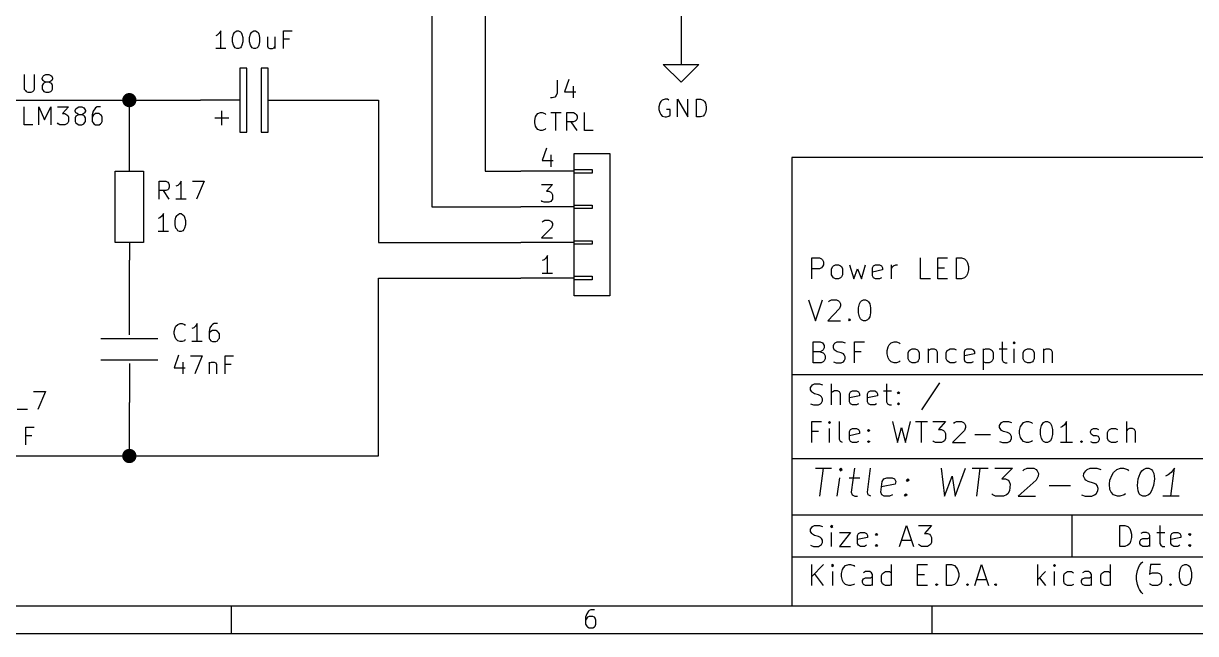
# Model space of a CAD drawing. Extents: x 10 to 410, y -287 to -10.
# Drawn here: x 245.2 to 328.8, y -287 to -243.4 of the extents above; entities that cross this region are included whole.
import ezdxf

# ---------------------------------------------------------------- set-up
doc = ezdxf.new("R2010")
doc.units = 0
doc.header["$MEASUREMENT"] = 0
for name, color, linetype in [('CYAN2', 4, 'CONTINUOUS'), ('GREEN2', 3, 'CONTINUOUS'), ('LYELLOW', 51, 'CONTINUOUS'), ('RED2', 1, 'CONTINUOUS')]:
    doc.layers.add(name, color=color, linetype=linetype)

msp = doc.modelspace()

# ---------------------------------------------------------------- linework, layer by layer
at = {"layer": 'CYAN2', "linetype": 'CONTINUOUS'}
for p, q in [((259.131, -244.145), (259.004, -244.272)), ((259.258, -243.967), (259.131, -244.145)), ((259.258, -245.237), (259.258, -243.967)), ((260.096, -244.45), (260.172, -244.221)), ((260.172, -244.221), (260.223, -244.094)), ((260.223, -244.094), (260.274, -244.043)), ((260.274, -244.043), (260.401, -243.967)), ((260.401, -243.967), (260.528, -243.967)), ((260.528, -243.967), (260.655, -244.043)), ((260.655, -244.043), (260.706, -244.094)), ((260.706, -244.094), (260.756, -244.221)), ((260.756, -244.221), (260.833, -244.45)), ((261.315, -244.45), (261.366, -244.221)), ((261.366, -244.221), (261.442, -244.094)), ((261.442, -244.094), (261.493, -244.043)), ((261.493, -244.043), (261.62, -243.967)), ((261.62, -243.967), (261.722, -243.967)), ((261.722, -243.967), (261.849, -244.043)), ((261.849, -244.043), (261.925, -244.094)), ((261.925, -244.094), (261.976, -244.221)), ((261.976, -244.221), (262.026, -244.45)), ((263.728, -245.237), (263.728, -243.967)), ((263.728, -243.967), (264.338, -243.967)), ((259.004, -244.272), (258.902, -244.323)), ((260.096, -244.754), (260.096, -244.45)), ((260.172, -245.008), (260.096, -244.754)), ((260.223, -245.11), (260.172, -245.008)), ((260.756, -245.008), (260.706, -245.11)), ((260.833, -244.754), (260.756, -245.008)), ((260.833, -244.45), (260.833, -244.754)), ((261.315, -244.754), (261.315, -244.45)), ((261.366, -245.008), (261.315, -244.754)), ((261.442, -245.11), (261.366, -245.008)), ((261.976, -245.008), (261.925, -245.11)), ((262.026, -244.754), (261.976, -245.008)), ((262.026, -244.45), (262.026, -244.754)), ((262.585, -244.399), (262.585, -245.059)), ((262.585, -245.059), (262.636, -245.186)), ((263.119, -244.399), (263.119, -245.237)), ((264.16, -244.577), (263.728, -244.577)), ((259.613, -245.237), (258.902, -245.237)), ((260.274, -245.186), (260.223, -245.11)), ((260.401, -245.237), (260.274, -245.186)), ((260.528, -245.237), (260.401, -245.237)), ((260.655, -245.186), (260.528, -245.237)), ((260.706, -245.11), (260.655, -245.186)), ((261.493, -245.186), (261.442, -245.11)), ((261.62, -245.237), (261.493, -245.186)), ((261.722, -245.237), (261.62, -245.237)), ((261.849, -245.186), (261.722, -245.237)), ((261.925, -245.11), (261.849, -245.186)), ((262.636, -245.186), (262.763, -245.237)), ((262.763, -245.237), (262.941, -245.237)), ((262.941, -245.237), (263.068, -245.186)), ((263.068, -245.186), (263.119, -245.11)), ((245.237, -247.091), (245.237, -248.133)), ((245.974, -248.133), (245.974, -247.091)), ((246.507, -247.345), (246.583, -247.218)), ((246.507, -247.396), (246.507, -247.345)), ((246.583, -247.523), (246.507, -247.396)), ((246.583, -247.218), (246.634, -247.167)), ((246.634, -247.574), (246.583, -247.523)), ((246.634, -247.167), (246.761, -247.091)), ((246.761, -247.65), (246.634, -247.574)), ((246.761, -247.091), (246.99, -247.091)), ((246.99, -247.091), (247.117, -247.167)), ((247.117, -247.574), (246.99, -247.65)), ((247.117, -247.167), (247.193, -247.218)), ((247.193, -247.523), (247.117, -247.574)), ((247.193, -247.218), (247.244, -247.345)), ((247.244, -247.396), (247.193, -247.523)), ((247.244, -247.345), (247.244, -247.396)), ((283.261, -247.498), (283.261, -248.412)), ((284.099, -247.447), (283.794, -248.336)), ((245.237, -248.133), (245.313, -248.234)), ((245.313, -248.234), (245.364, -248.31)), ((245.364, -248.31), (245.491, -248.361)), ((245.491, -248.361), (245.72, -248.361)), ((245.72, -248.361), (245.847, -248.31)), ((245.847, -248.31), (245.923, -248.234)), ((245.923, -248.234), (245.974, -248.133)), ((246.583, -247.752), (246.507, -247.879)), ((246.507, -247.879), (246.507, -248.133)), ((246.507, -248.133), (246.583, -248.234)), ((246.634, -247.701), (246.583, -247.752)), ((246.583, -248.234), (246.634, -248.31)), ((246.761, -247.65), (246.634, -247.701)), ((246.634, -248.31), (246.761, -248.361)), ((246.99, -247.65), (246.761, -247.65)), ((246.761, -248.361), (246.99, -248.361)), ((247.117, -247.701), (246.99, -247.65)), ((246.99, -248.361), (247.117, -248.31)), ((247.193, -247.752), (247.117, -247.701)), ((247.117, -248.31), (247.193, -248.234)), ((247.244, -247.879), (247.193, -247.752)), ((247.193, -248.234), (247.244, -248.133)), ((247.244, -248.133), (247.244, -247.879)), ((283.261, -248.412), (283.185, -248.59)), ((283.794, -248.336), (284.582, -248.336)), ((284.404, -247.929), (284.404, -248.768)), ((282.905, -248.768), (282.778, -248.768)), ((283.083, -248.717), (282.905, -248.768)), ((283.185, -248.59), (283.083, -248.717)), ((290.576, -249.149), (290.525, -249.403)), ((290.652, -249.022), (290.576, -249.149)), ((290.754, -248.92), (290.652, -249.022)), ((290.957, -248.844), (290.754, -248.92)), ((291.135, -248.844), (290.957, -248.844)), ((291.236, -248.92), (291.135, -248.844)), ((291.846, -250.114), (291.846, -248.844)), ((291.846, -248.844), (292.583, -250.114)), ((292.583, -250.114), (292.583, -248.844)), ((293.192, -250.114), (293.192, -248.844)), ((293.192, -248.844), (293.497, -248.844)), ((293.497, -248.844), (293.675, -248.92)), ((293.675, -248.92), (293.776, -249.022)), ((293.776, -249.022), (293.853, -249.149)), ((293.853, -249.149), (293.903, -249.403)), ((245.237, -250.673), (245.237, -249.403)), ((246.278, -250.673), (246.278, -249.403)), ((246.278, -249.403), (246.685, -250.317)), ((246.685, -250.317), (247.117, -249.403)), ((247.117, -249.403), (247.117, -250.673)), ((247.599, -249.403), (248.387, -249.403)), ((248.387, -249.403), (247.955, -249.885)), ((247.955, -249.885), (248.133, -249.885)), ((248.133, -249.885), (248.26, -249.961)), ((248.26, -249.961), (248.336, -250.012)), ((248.336, -250.012), (248.387, -250.139)), ((248.869, -249.657), (248.92, -249.53)), ((248.869, -249.707), (248.869, -249.657)), ((248.92, -249.834), (248.869, -249.707)), ((248.92, -250.063), (248.869, -250.19)), ((248.92, -249.53), (248.996, -249.479)), ((248.996, -249.885), (248.92, -249.834)), ((248.996, -250.012), (248.92, -250.063)), ((248.996, -249.479), (249.123, -249.403)), ((249.123, -249.961), (248.996, -249.885)), ((249.123, -249.961), (248.996, -250.012)), ((249.123, -249.403), (249.352, -249.403)), ((249.352, -249.961), (249.123, -249.961)), ((249.352, -249.403), (249.479, -249.479)), ((249.479, -249.885), (249.352, -249.961)), ((249.479, -250.012), (249.352, -249.961)), ((249.479, -249.479), (249.53, -249.53)), ((249.53, -249.834), (249.479, -249.885)), ((249.53, -250.063), (249.479, -250.012)), ((249.53, -249.53), (249.606, -249.657)), ((249.606, -249.707), (249.53, -249.834)), ((249.606, -250.19), (249.53, -250.063)), ((249.606, -249.657), (249.606, -249.707)), ((250.139, -249.707), (250.088, -249.961)), ((250.088, -249.961), (250.088, -250.444)), ((250.139, -250.012), (250.088, -250.139)), ((250.266, -249.53), (250.139, -249.707)), ((250.19, -249.961), (250.139, -250.012)), ((250.317, -249.885), (250.19, -249.961)), ((250.317, -249.479), (250.266, -249.53)), ((250.444, -249.403), (250.317, -249.479)), ((250.571, -249.885), (250.317, -249.885)), ((250.673, -249.403), (250.444, -249.403)), ((250.673, -249.961), (250.571, -249.885)), ((250.749, -250.012), (250.673, -249.961)), ((250.8, -250.139), (250.749, -250.012)), ((281.711, -250.114), (281.788, -249.987)), ((281.788, -249.987), (281.889, -249.885)), ((281.889, -249.885), (282.067, -249.809)), ((282.067, -249.809), (282.194, -249.809)), ((282.194, -249.809), (282.372, -249.885)), ((282.372, -249.885), (282.448, -249.936)), ((282.804, -249.809), (283.54, -249.809)), ((283.159, -251.079), (283.159, -249.809)), ((283.947, -251.079), (283.947, -249.809)), ((283.947, -249.809), (284.429, -249.809)), ((284.429, -249.809), (284.556, -249.885)), ((284.556, -249.885), (284.607, -249.936)), ((284.607, -249.936), (284.683, -250.063)), ((284.683, -250.063), (284.683, -250.241)), ((285.217, -251.079), (285.217, -249.809)), ((290.525, -249.403), (290.525, -249.58)), ((290.525, -249.58), (290.576, -249.809)), ((290.576, -249.809), (290.652, -249.936)), ((290.652, -249.936), (290.754, -250.063)), ((290.754, -250.063), (290.957, -250.114)), ((291.313, -249.58), (291.059, -249.58)), ((291.059, -250.114), (291.236, -250.063)), ((291.236, -250.063), (291.313, -249.987)), ((291.313, -249.987), (291.313, -249.58)), ((293.675, -250.063), (293.497, -250.114)), ((293.776, -249.936), (293.675, -250.063)), ((293.853, -249.809), (293.776, -249.936)), ((293.903, -249.58), (293.853, -249.809)), ((293.903, -249.403), (293.903, -249.58)), ((245.847, -250.673), (245.237, -250.673)), ((247.65, -250.622), (247.599, -250.546)), ((247.777, -250.673), (247.65, -250.622)), ((248.133, -250.673), (247.777, -250.673)), ((248.26, -250.622), (248.133, -250.673)), ((248.336, -250.546), (248.26, -250.622)), ((248.387, -250.444), (248.336, -250.546)), ((248.387, -250.139), (248.387, -250.444)), ((248.869, -250.19), (248.869, -250.444)), ((248.869, -250.444), (248.92, -250.546)), ((248.92, -250.546), (248.996, -250.622)), ((248.996, -250.622), (249.123, -250.673)), ((249.123, -250.673), (249.352, -250.673)), ((249.352, -250.673), (249.479, -250.622)), ((249.479, -250.622), (249.53, -250.546)), ((249.53, -250.546), (249.606, -250.444)), ((249.606, -250.444), (249.606, -250.19)), ((250.088, -250.444), (250.139, -250.546)), ((250.139, -250.546), (250.19, -250.622)), ((250.19, -250.622), (250.317, -250.673)), ((250.317, -250.673), (250.571, -250.673)), ((250.571, -250.673), (250.673, -250.622)), ((250.673, -250.622), (250.749, -250.546)), ((250.749, -250.546), (250.8, -250.444)), ((250.8, -250.444), (250.8, -250.139)), ((281.661, -250.368), (281.711, -250.114)), ((281.661, -250.546), (281.661, -250.368)), ((281.711, -250.774), (281.661, -250.546)), ((281.788, -250.901), (281.711, -250.774)), ((281.889, -251.028), (281.788, -250.901)), ((284.429, -250.469), (283.947, -250.469)), ((284.683, -251.079), (284.251, -250.469)), ((284.556, -250.419), (284.429, -250.469)), ((284.607, -250.368), (284.556, -250.419)), ((284.683, -250.241), (284.607, -250.368)), ((290.957, -250.114), (291.059, -250.114)), ((293.497, -250.114), (293.192, -250.114)), ((282.067, -251.079), (281.889, -251.028)), ((282.194, -251.079), (282.067, -251.079)), ((282.372, -251.028), (282.194, -251.079)), ((282.448, -250.952), (282.372, -251.028)), ((285.826, -251.079), (285.217, -251.079)), ((254.864, -255.981), (254.864, -254.711)), ((254.864, -254.711), (255.346, -254.711)), ((255.346, -254.711), (255.473, -254.787)), ((255.473, -254.787), (255.524, -254.838)), ((255.524, -254.838), (255.575, -254.965)), ((255.575, -254.965), (255.575, -255.143)), ((256.184, -255.016), (256.057, -255.067)), ((256.311, -254.889), (256.184, -255.016)), ((256.438, -254.711), (256.311, -254.889)), ((256.438, -255.981), (256.438, -254.711)), ((257.226, -254.711), (258.064, -254.711)), ((258.064, -254.711), (257.531, -255.981)), ((255.346, -255.372), (254.864, -255.372)), ((255.575, -255.981), (255.168, -255.372)), ((255.473, -255.321), (255.346, -255.372)), ((255.524, -255.27), (255.473, -255.321)), ((255.575, -255.143), (255.524, -255.27)), ((256.794, -255.981), (256.057, -255.981)), ((254.914, -257.327), (254.787, -257.378)), ((255.041, -257.2), (254.914, -257.327)), ((255.168, -257.023), (255.041, -257.2)), ((255.168, -258.293), (255.168, -257.023)), ((256.007, -257.505), (256.057, -257.277)), ((256.007, -257.81), (256.007, -257.505)), ((256.057, -257.277), (256.134, -257.15)), ((256.134, -257.15), (256.184, -257.099)), ((256.184, -257.099), (256.311, -257.023)), ((256.311, -257.023), (256.438, -257.023)), ((256.438, -257.023), (256.54, -257.099)), ((256.54, -257.099), (256.616, -257.15)), ((256.616, -257.15), (256.667, -257.277)), ((256.667, -257.277), (256.743, -257.505)), ((256.743, -257.505), (256.743, -257.81)), ((255.524, -258.293), (254.787, -258.293)), ((256.057, -258.064), (256.007, -257.81)), ((256.134, -258.166), (256.057, -258.064)), ((256.184, -258.242), (256.134, -258.166)), ((256.311, -258.293), (256.184, -258.242)), ((256.438, -258.293), (256.311, -258.293)), ((256.54, -258.242), (256.438, -258.293)), ((256.616, -258.166), (256.54, -258.242)), ((256.667, -258.064), (256.616, -258.166)), ((256.743, -257.81), (256.667, -258.064)), ((256.007, -265.176), (256.057, -265.049)), ((256.057, -265.049), (256.184, -264.947)), ((256.184, -264.947), (256.362, -264.871)), ((256.362, -264.871), (256.489, -264.871)), ((256.489, -264.871), (256.667, -264.947)), ((256.667, -264.947), (256.718, -264.998)), ((257.454, -265.049), (257.327, -265.176)), ((257.581, -264.871), (257.454, -265.049)), ((257.581, -266.141), (257.581, -264.871)), ((258.597, -264.998), (258.47, -265.176)), ((258.674, -264.947), (258.597, -264.998)), ((258.775, -264.871), (258.674, -264.947)), ((259.029, -264.871), (258.775, -264.871)), ((255.93, -265.43), (256.007, -265.176)), ((255.93, -265.608), (255.93, -265.43)), ((256.007, -265.836), (255.93, -265.608)), ((256.057, -265.963), (256.007, -265.836)), ((256.184, -266.09), (256.057, -265.963)), ((257.327, -265.176), (257.2, -265.227)), ((258.47, -265.176), (258.42, -265.43)), ((258.42, -265.43), (258.42, -265.913)), ((258.47, -265.481), (258.42, -265.608)), ((258.42, -265.913), (258.47, -266.014)), ((258.547, -265.43), (258.47, -265.481)), ((258.674, -265.354), (258.547, -265.43)), ((258.902, -265.354), (258.674, -265.354)), ((259.029, -265.43), (258.902, -265.354)), ((259.08, -265.481), (259.029, -265.43)), ((259.156, -265.608), (259.08, -265.481)), ((259.08, -266.014), (259.156, -265.913)), ((259.156, -265.913), (259.156, -265.608)), ((256.362, -266.141), (256.184, -266.09)), ((256.489, -266.141), (256.362, -266.141)), ((256.667, -266.09), (256.489, -266.141)), ((256.718, -266.014), (256.667, -266.09)), ((257.937, -266.141), (257.2, -266.141)), ((258.47, -266.014), (258.547, -266.09)), ((258.547, -266.09), (258.674, -266.141)), ((258.674, -266.141), (258.902, -266.141)), ((258.902, -266.141), (259.029, -266.09)), ((259.029, -266.09), (259.08, -266.014)), ((256.235, -267.132), (255.93, -268.021)), ((256.54, -267.614), (256.54, -268.453)), ((257.099, -267.183), (257.937, -267.183)), ((257.937, -267.183), (257.404, -268.453)), ((258.42, -267.614), (258.42, -268.453)), ((258.47, -267.665), (258.597, -267.614)), ((258.597, -267.614), (258.775, -267.614)), ((258.775, -267.614), (258.902, -267.665)), ((259.563, -268.453), (259.563, -267.183)), ((259.563, -267.183), (260.172, -267.183)), ((255.93, -268.021), (256.718, -268.021)), ((258.42, -267.741), (258.47, -267.665)), ((258.902, -267.665), (258.953, -267.792)), ((258.953, -267.792), (258.953, -268.453)), ((259.994, -267.792), (259.563, -267.792)), ((245.897, -269.723), (246.736, -269.723)), ((246.736, -269.723), (246.202, -270.993)), ((245.466, -270.993), (244.729, -270.993)), ((245.339, -273.533), (245.339, -272.263)), ((245.339, -272.263), (245.948, -272.263)), ((245.77, -272.872), (245.339, -272.872))]:
    msp.add_line(p, q, dxfattribs=at)
at = {"layer": 'GREEN2', "linetype": 'CONTINUOUS'}
for p, q in [((278.13, -231.14), (278.13, -254)), ((274.32, -233.68), (274.32, -256.54)), ((292.1, -241.3), (292.1, -245.11)), ((243.84, -248.92), (252.73, -248.92)), ((252.73, -252.73), (252.73, -248.92)), ((252.73, -248.92), (257.81, -248.92)), ((265.43, -248.92), (270.51, -248.92)), ((270.51, -248.92), (270.51, -259.08)), ((278.13, -254), (280.67, -254)), ((274.32, -256.54), (280.67, -256.54)), ((270.51, -259.08), (280.67, -259.08)), ((252.73, -262.89), (252.73, -260.35)), ((270.51, -274.32), (270.51, -261.62)), ((270.51, -261.62), (280.67, -261.62)), ((252.73, -274.32), (252.73, -270.51)), ((233.68, -274.32), (252.73, -274.32)), ((252.73, -274.32), (270.51, -274.32))]:
    msp.add_line(p, q, dxfattribs=at)
at = {"layer": 'GREEN2', "const_width": 0.508}
for points in [[(252.476, -248.92, 1), (252.984, -248.92, 1)], [(252.476, -274.32, 1), (252.984, -274.32, 1)]]:
    msp.add_lwpolyline(points, format="xyb", close=True, dxfattribs=at)
at = {"layer": 'LYELLOW', "linetype": 'CONTINUOUS'}
for p, q in [((284.48, -262.89), (284.48, -252.73)), ((284.48, -252.73), (287.02, -252.73)), ((287.02, -252.73), (287.02, -262.89)), ((287.02, -262.89), (284.48, -262.89))]:
    msp.add_line(p, q, dxfattribs=at)
at = {"layer": 'RED2', "linetype": 'CONTINUOUS'}
for p, q in [((292.1, -245.11), (292.1, -246.38)), ((261.112, -246.634), (260.604, -246.634)), ((260.604, -246.634), (260.604, -251.206)), ((261.112, -251.206), (261.112, -246.634)), ((262.128, -246.634), (262.128, -251.206)), ((262.636, -246.634), (262.128, -246.634)), ((262.636, -251.206), (262.636, -246.634)), ((292.1, -247.65), (290.83, -246.38)), ((290.83, -246.38), (292.1, -246.38)), ((292.1, -246.38), (293.37, -246.38)), ((293.37, -246.38), (292.1, -247.65)), ((260.604, -248.92), (257.81, -248.92)), ((262.636, -248.92), (265.43, -248.92)), ((259.334, -250.698), (259.334, -249.682)), ((258.826, -250.19), (259.842, -250.19)), ((260.604, -251.206), (261.112, -251.206)), ((262.128, -251.206), (262.636, -251.206)), ((282.499, -252.349), (282.194, -253.238)), ((252.73, -254), (252.73, -252.73)), ((282.194, -253.238), (282.981, -253.238)), ((282.804, -252.832), (282.804, -253.67)), ((284.48, -262.89), (284.48, -252.73)), ((284.48, -252.73), (287.02, -252.73)), ((287.02, -252.73), (287.02, -262.89)), ((299.999, -253.009), (299.999, -285.013)), ((408, -253.009), (299.999, -253.009)), ((251.714, -259.08), (251.714, -254)), ((251.714, -254), (253.746, -254)), ((253.746, -254), (253.746, -259.08)), ((284.48, -254), (280.67, -254)), ((284.48, -254.127), (284.48, -253.873)), ((284.48, -253.873), (285.75, -253.873)), ((285.75, -254.127), (284.48, -254.127)), ((285.75, -253.873), (285.75, -254.127)), ((282.143, -254.94), (282.931, -254.94)), ((282.931, -254.94), (282.499, -255.422)), ((282.499, -255.422), (282.677, -255.422)), ((282.677, -255.422), (282.804, -255.499)), ((282.804, -255.499), (282.854, -255.549)), ((282.854, -255.549), (282.931, -255.676)), ((282.931, -255.676), (282.931, -255.981)), ((284.48, -256.54), (280.67, -256.54)), ((282.194, -256.159), (282.143, -256.083)), ((282.321, -256.21), (282.194, -256.159)), ((282.677, -256.21), (282.321, -256.21)), ((282.804, -256.159), (282.677, -256.21)), ((282.854, -256.083), (282.804, -256.159)), ((282.931, -255.981), (282.854, -256.083)), ((284.48, -256.667), (284.48, -256.413)), ((284.48, -256.413), (285.75, -256.413)), ((285.75, -256.667), (284.48, -256.667)), ((285.75, -256.413), (285.75, -256.667)), ((282.194, -257.607), (282.27, -257.556)), ((282.27, -257.556), (282.372, -257.48)), ((282.372, -257.48), (282.677, -257.48)), ((282.677, -257.48), (282.804, -257.556)), ((282.804, -257.556), (282.854, -257.607)), ((282.854, -257.607), (282.931, -257.734)), ((282.854, -258.039), (282.143, -258.75)), ((282.931, -257.835), (282.854, -258.039)), ((282.931, -257.734), (282.931, -257.835)), ((253.746, -259.08), (251.714, -259.08)), ((252.73, -259.08), (252.73, -260.35)), ((284.48, -259.08), (280.67, -259.08)), ((282.143, -258.75), (282.931, -258.75)), ((284.48, -259.207), (284.48, -258.953)), ((284.48, -258.953), (285.75, -258.953)), ((285.75, -259.207), (284.48, -259.207)), ((285.75, -258.953), (285.75, -259.207)), ((282.575, -260.02), (282.448, -260.198)), ((282.575, -261.29), (282.575, -260.02)), ((282.321, -260.325), (282.194, -260.375)), ((282.448, -260.198), (282.321, -260.325)), ((301.422, -261.671), (301.422, -260.172)), ((301.422, -260.172), (301.981, -260.172)), ((301.981, -260.96), (301.422, -260.96)), ((301.981, -260.172), (302.133, -260.248)), ((302.133, -260.883), (301.981, -260.96)), ((302.133, -260.248), (302.184, -260.325)), ((302.184, -260.807), (302.133, -260.883)), ((302.184, -260.325), (302.26, -260.452)), ((302.26, -260.68), (302.184, -260.807)), ((302.26, -260.452), (302.26, -260.68)), ((302.844, -260.96), (302.92, -260.807)), ((302.844, -261.391), (302.844, -260.96)), ((302.92, -260.807), (302.971, -260.756)), ((302.971, -260.756), (303.124, -260.68)), ((303.124, -260.68), (303.327, -260.68)), ((303.327, -260.68), (303.479, -260.756)), ((303.479, -260.756), (303.555, -260.807)), ((303.555, -260.807), (303.632, -260.96)), ((303.632, -260.96), (303.632, -261.391)), ((304.114, -260.68), (304.419, -261.671)), ((304.419, -261.671), (304.698, -260.96)), ((304.698, -260.96), (304.978, -261.671)), ((304.978, -261.671), (305.257, -260.68)), ((305.765, -260.883), (305.841, -260.756)), ((305.765, -261.468), (305.765, -260.883)), ((305.841, -260.756), (305.968, -260.68)), ((305.968, -260.68), (306.273, -260.68)), ((306.273, -260.68), (306.4, -260.756)), ((306.4, -260.756), (306.476, -260.883)), ((306.476, -260.883), (306.476, -261.036)), ((307.111, -261.671), (307.111, -260.68)), ((307.111, -260.96), (307.188, -260.807)), ((307.188, -260.807), (307.264, -260.756)), ((307.264, -260.756), (307.416, -260.68)), ((307.416, -260.68), (307.543, -260.68)), ((309.194, -261.671), (309.194, -260.172)), ((310.413, -261.671), (310.413, -260.172)), ((310.413, -260.172), (311.125, -260.172)), ((310.413, -260.883), (310.896, -260.883)), ((311.76, -261.671), (311.76, -260.172)), ((311.76, -260.172), (312.115, -260.172)), ((312.115, -260.172), (312.318, -260.248)), ((312.318, -260.248), (312.471, -260.401)), ((312.471, -260.401), (312.547, -260.528)), ((312.547, -260.528), (312.623, -260.807)), ((312.623, -260.807), (312.623, -261.036)), ((284.48, -261.62), (280.67, -261.62)), ((282.931, -261.29), (282.194, -261.29)), ((284.48, -261.747), (284.48, -261.493)), ((284.48, -261.493), (285.75, -261.493)), ((285.75, -261.747), (284.48, -261.747)), ((285.75, -261.493), (285.75, -261.747)), ((302.92, -261.544), (302.844, -261.391)), ((302.971, -261.595), (302.92, -261.544)), ((303.124, -261.671), (302.971, -261.595)), ((303.327, -261.671), (303.124, -261.671)), ((303.479, -261.595), (303.327, -261.671)), ((303.555, -261.544), (303.479, -261.595)), ((303.632, -261.391), (303.555, -261.544)), ((306.476, -261.036), (305.765, -261.188)), ((305.841, -261.595), (305.765, -261.468)), ((305.968, -261.671), (305.841, -261.595)), ((306.273, -261.671), (305.968, -261.671)), ((306.4, -261.595), (306.273, -261.671)), ((309.905, -261.671), (309.194, -261.671)), ((311.125, -261.671), (310.413, -261.671)), ((312.115, -261.671), (311.76, -261.671)), ((312.318, -261.595), (312.115, -261.671)), ((312.471, -261.468), (312.318, -261.595)), ((312.547, -261.315), (312.471, -261.468)), ((312.623, -261.036), (312.547, -261.315)), ((252.73, -265.684), (252.73, -262.89)), ((287.02, -262.89), (284.48, -262.89)), ((301.193, -263.169), (301.701, -264.668)), ((301.701, -264.668), (302.184, -263.169)), ((302.616, -263.322), (302.692, -263.246)), ((302.692, -263.246), (302.844, -263.169)), ((302.844, -263.169), (303.2, -263.169)), ((303.2, -263.169), (303.327, -263.246)), ((303.327, -263.246), (303.403, -263.322)), ((303.403, -263.322), (303.479, -263.449)), ((303.479, -263.449), (303.479, -263.601)), ((304.775, -263.754), (304.825, -263.449)), ((304.825, -263.449), (304.902, -263.322)), ((304.902, -263.322), (304.978, -263.246)), ((304.978, -263.246), (305.13, -263.169)), ((305.13, -263.169), (305.257, -263.169)), ((305.257, -263.169), (305.41, -263.246)), ((305.41, -263.246), (305.486, -263.322)), ((305.486, -263.322), (305.562, -263.449)), ((305.562, -263.449), (305.613, -263.754)), ((303.403, -263.804), (302.565, -264.668)), ((303.479, -263.601), (303.403, -263.804)), ((304.775, -264.109), (304.775, -263.754)), ((304.825, -264.389), (304.775, -264.109)), ((305.613, -264.109), (305.562, -264.389)), ((305.613, -263.754), (305.613, -264.109)), ((302.565, -264.668), (303.479, -264.668)), ((304.063, -264.592), (304.114, -264.541)), ((304.114, -264.668), (304.063, -264.592)), ((304.114, -264.541), (304.19, -264.592)), ((304.114, -264.541), (304.114, -264.668)), ((304.19, -264.592), (304.114, -264.668)), ((304.902, -264.541), (304.825, -264.389)), ((304.978, -264.592), (304.902, -264.541)), ((305.13, -264.668), (304.978, -264.592)), ((305.257, -264.668), (305.13, -264.668)), ((305.41, -264.592), (305.257, -264.668)), ((305.486, -264.541), (305.41, -264.592)), ((305.562, -264.389), (305.486, -264.541)), ((250.698, -265.938), (254.762, -265.938)), ((301.523, -267.665), (301.523, -266.167)), ((301.523, -266.167), (302.031, -266.167)), ((302.031, -266.167), (302.184, -266.243)), ((302.184, -266.802), (302.031, -266.878)), ((302.184, -266.243), (302.235, -266.319)), ((302.235, -266.751), (302.184, -266.802)), ((302.235, -266.319), (302.311, -266.446)), ((302.311, -266.598), (302.235, -266.751)), ((302.311, -266.446), (302.311, -266.598)), ((302.971, -266.446), (303.022, -266.319)), ((302.971, -266.598), (302.971, -266.446)), ((303.022, -266.751), (302.971, -266.598)), ((303.022, -266.319), (303.098, -266.243)), ((303.098, -266.802), (303.022, -266.751)), ((303.098, -266.243), (303.251, -266.167)), ((303.251, -266.878), (303.098, -266.802)), ((303.251, -266.167), (303.606, -266.167)), ((303.606, -266.167), (303.809, -266.243)), ((304.47, -267.665), (304.47, -266.167)), ((304.47, -266.167), (305.181, -266.167)), ((306.807, -266.802), (306.883, -266.522)), ((306.807, -267.03), (306.807, -266.802)), ((306.883, -266.522), (306.959, -266.395)), ((306.959, -266.395), (307.086, -266.243)), ((307.086, -266.243), (307.315, -266.167)), ((307.315, -266.167), (307.467, -266.167)), ((307.467, -266.167), (307.67, -266.243)), ((307.67, -266.243), (307.746, -266.319)), ((308.305, -266.954), (308.381, -266.802)), ((308.381, -266.802), (308.458, -266.751)), ((308.458, -266.751), (308.585, -266.675)), ((308.585, -266.675), (308.813, -266.675)), ((308.813, -266.675), (308.966, -266.751)), ((308.966, -266.751), (309.016, -266.802)), ((309.016, -266.802), (309.093, -266.954)), ((309.728, -266.675), (309.728, -267.665)), ((309.728, -266.802), (309.804, -266.751)), ((309.804, -266.751), (309.956, -266.675)), ((309.956, -266.675), (310.159, -266.675)), ((310.159, -266.675), (310.312, -266.751)), ((310.312, -266.751), (310.388, -266.878)), ((311.023, -266.954), (311.099, -266.802)), ((311.099, -266.802), (311.175, -266.751)), ((311.175, -266.751), (311.302, -266.675)), ((311.302, -266.675), (311.582, -266.675)), ((311.582, -266.675), (311.734, -266.751)), ((312.318, -266.878), (312.369, -266.751)), ((312.369, -266.751), (312.522, -266.675)), ((312.522, -266.675), (312.801, -266.675)), ((312.801, -266.675), (312.953, -266.751)), ((312.953, -266.751), (313.03, -266.878)), ((313.665, -266.675), (313.665, -268.173)), ((313.665, -266.751), (313.817, -266.675)), ((313.817, -266.675), (314.096, -266.675)), ((314.096, -266.675), (314.223, -266.751)), ((314.223, -266.751), (314.3, -266.802)), ((314.3, -266.802), (314.376, -266.954)), ((314.808, -266.675), (315.366, -266.675)), ((315.011, -266.167), (315.011, -267.462)), ((315.874, -266.167), (315.798, -266.243)), ((315.798, -266.243), (315.874, -266.319)), ((315.951, -266.243), (315.874, -266.167)), ((315.874, -266.167), (315.874, -266.319)), ((315.874, -266.319), (315.951, -266.243)), ((315.874, -267.665), (315.874, -266.675)), ((316.509, -266.954), (316.586, -266.802)), ((316.586, -266.802), (316.662, -266.751)), ((316.662, -266.751), (316.814, -266.675)), ((316.814, -266.675), (317.017, -266.675)), ((317.017, -266.675), (317.17, -266.751)), ((317.17, -266.751), (317.221, -266.802)), ((317.221, -266.802), (317.297, -266.954)), ((317.957, -266.675), (317.957, -267.665)), ((317.957, -266.802), (318.008, -266.751)), ((318.008, -266.751), (318.16, -266.675)), ((318.16, -266.675), (318.364, -266.675)), ((318.364, -266.675), (318.516, -266.751)), ((318.516, -266.751), (318.592, -266.878)), ((250.698, -267.462), (254.762, -267.462)), ((302.031, -266.878), (301.523, -266.878)), ((302.031, -266.878), (302.235, -266.954)), ((302.235, -267.589), (302.108, -267.665)), ((302.235, -266.954), (302.311, -267.03)), ((302.311, -267.538), (302.235, -267.589)), ((302.311, -267.03), (302.387, -267.183)), ((302.387, -267.386), (302.311, -267.538)), ((302.387, -267.183), (302.387, -267.386)), ((302.971, -267.589), (303.174, -267.665)), ((303.53, -266.954), (303.251, -266.878)), ((303.682, -267.03), (303.53, -266.954)), ((303.53, -267.665), (303.682, -267.589)), ((303.733, -267.106), (303.682, -267.03)), ((303.682, -267.589), (303.733, -267.538)), ((303.809, -267.233), (303.733, -267.106)), ((303.733, -267.538), (303.809, -267.386)), ((303.809, -267.386), (303.809, -267.233)), ((304.952, -266.878), (304.47, -266.878)), ((306.883, -267.31), (306.807, -267.03)), ((306.959, -267.462), (306.883, -267.31)), ((307.086, -267.589), (306.959, -267.462)), ((307.315, -267.665), (307.086, -267.589)), ((307.67, -267.589), (307.467, -267.665)), ((307.746, -267.538), (307.67, -267.589)), ((308.305, -267.386), (308.305, -266.954)), ((308.381, -267.538), (308.305, -267.386)), ((308.458, -267.589), (308.381, -267.538)), ((308.585, -267.665), (308.458, -267.589)), ((308.966, -267.589), (308.813, -267.665)), ((309.016, -267.538), (308.966, -267.589)), ((309.093, -267.386), (309.016, -267.538)), ((309.093, -266.954), (309.093, -267.386)), ((310.388, -266.878), (310.388, -267.665)), ((311.023, -267.386), (311.023, -266.954)), ((311.099, -267.538), (311.023, -267.386)), ((311.175, -267.589), (311.099, -267.538)), ((311.302, -267.665), (311.175, -267.589)), ((311.734, -267.589), (311.582, -267.665)), ((312.318, -267.462), (312.318, -266.878)), ((313.03, -267.03), (312.318, -267.183)), ((312.369, -267.589), (312.318, -267.462)), ((312.522, -267.665), (312.369, -267.589)), ((312.953, -267.589), (312.801, -267.665)), ((313.03, -266.878), (313.03, -267.03)), ((313.817, -267.665), (313.665, -267.589)), ((314.223, -267.589), (314.096, -267.665)), ((314.3, -267.538), (314.223, -267.589)), ((314.376, -267.386), (314.3, -267.538)), ((314.376, -266.954), (314.376, -267.386)), ((315.011, -267.462), (315.087, -267.589)), ((315.087, -267.589), (315.239, -267.665)), ((316.509, -267.386), (316.509, -266.954)), ((316.586, -267.538), (316.509, -267.386)), ((316.662, -267.589), (316.586, -267.538)), ((316.814, -267.665), (316.662, -267.589)), ((317.17, -267.589), (317.017, -267.665)), ((317.221, -267.538), (317.17, -267.589)), ((317.297, -267.386), (317.221, -267.538)), ((317.297, -266.954), (317.297, -267.386)), ((318.592, -266.878), (318.592, -267.665)), ((252.73, -267.716), (252.73, -270.51)), ((302.108, -267.665), (301.523, -267.665)), ((303.174, -267.665), (303.53, -267.665)), ((307.467, -267.665), (307.315, -267.665)), ((308.813, -267.665), (308.585, -267.665)), ((311.582, -267.665), (311.302, -267.665)), ((312.801, -267.665), (312.522, -267.665)), ((314.096, -267.665), (313.817, -267.665)), ((315.239, -267.665), (315.366, -267.665)), ((317.017, -267.665), (316.814, -267.665)), ((299.999, -268.503), (408, -268.503)), ((301.346, -269.443), (301.422, -269.316)), ((301.422, -269.316), (301.473, -269.24)), ((301.473, -269.24), (301.625, -269.164)), ((301.625, -269.164), (301.981, -269.164)), ((301.981, -269.164), (302.184, -269.24)), ((302.844, -270.662), (302.844, -269.164)), ((306.756, -269.164), (306.756, -270.459)), ((310.54, -269.088), (309.27, -271.018)), ((301.346, -269.596), (301.346, -269.443)), ((301.422, -269.748), (301.346, -269.596)), ((301.473, -269.799), (301.422, -269.748)), ((301.625, -269.875), (301.473, -269.799)), ((301.904, -269.951), (301.625, -269.875)), ((302.057, -270.027), (301.904, -269.951)), ((302.133, -270.104), (302.057, -270.027)), ((302.184, -270.231), (302.133, -270.104)), ((302.92, -269.748), (302.844, -269.799)), ((303.047, -269.672), (302.92, -269.748)), ((303.276, -269.672), (303.047, -269.672)), ((303.403, -269.748), (303.276, -269.672)), ((303.479, -269.875), (303.403, -269.748)), ((303.479, -270.662), (303.479, -269.875)), ((304.114, -269.875), (304.19, -269.748)), ((304.114, -270.459), (304.114, -269.875)), ((304.825, -270.027), (304.114, -270.18)), ((304.19, -269.748), (304.343, -269.672)), ((304.343, -269.672), (304.622, -269.672)), ((304.622, -269.672), (304.775, -269.748)), ((304.775, -269.748), (304.825, -269.875)), ((304.825, -269.875), (304.825, -270.027)), ((305.41, -269.875), (305.486, -269.748)), ((305.41, -270.459), (305.41, -269.875)), ((306.121, -270.027), (305.41, -270.18)), ((305.486, -269.748), (305.613, -269.672)), ((305.613, -269.672), (305.918, -269.672)), ((305.918, -269.672), (306.045, -269.748)), ((306.045, -269.748), (306.121, -269.875)), ((306.121, -269.875), (306.121, -270.027)), ((306.553, -269.672), (307.111, -269.672)), ((307.543, -269.799), (307.619, -269.748)), ((307.619, -269.875), (307.543, -269.799)), ((307.619, -269.748), (307.696, -269.799)), ((307.619, -269.748), (307.619, -269.875)), ((307.696, -269.799), (307.619, -269.875)), ((301.346, -270.586), (301.549, -270.662)), ((301.549, -270.662), (301.904, -270.662)), ((301.904, -270.662), (302.057, -270.586)), ((302.057, -270.586), (302.133, -270.535)), ((302.133, -270.535), (302.184, -270.383)), ((302.184, -270.383), (302.184, -270.231)), ((304.19, -270.586), (304.114, -270.459)), ((304.343, -270.662), (304.19, -270.586)), ((304.622, -270.662), (304.343, -270.662)), ((304.775, -270.586), (304.622, -270.662)), ((305.486, -270.586), (305.41, -270.459)), ((305.613, -270.662), (305.486, -270.586)), ((305.918, -270.662), (305.613, -270.662)), ((306.045, -270.586), (305.918, -270.662)), ((306.756, -270.459), (306.832, -270.586)), ((306.832, -270.586), (306.984, -270.662)), ((306.984, -270.662), (307.111, -270.662)), ((307.543, -270.586), (307.619, -270.535)), ((307.619, -270.662), (307.543, -270.586)), ((307.619, -270.535), (307.696, -270.586)), ((307.619, -270.535), (307.619, -270.662)), ((307.696, -270.586), (307.619, -270.662)), ((301.422, -273.355), (301.422, -271.856)), ((301.422, -271.856), (302.133, -271.856)), ((301.904, -272.567), (301.422, -272.567)), ((302.692, -271.856), (302.616, -271.932)), ((302.616, -271.932), (302.692, -272.009)), ((302.768, -271.932), (302.692, -271.856)), ((302.692, -271.856), (302.692, -272.009)), ((302.692, -272.009), (302.768, -271.932)), ((302.692, -273.355), (302.692, -272.364)), ((303.403, -273.152), (303.403, -271.856)), ((304.114, -272.567), (304.19, -272.44)), ((304.114, -273.152), (304.114, -272.567)), ((304.19, -272.44), (304.343, -272.364)), ((304.343, -272.364), (304.622, -272.364)), ((304.622, -272.364), (304.775, -272.44)), ((304.775, -272.44), (304.825, -272.567)), ((304.825, -272.567), (304.825, -272.72)), ((305.41, -272.491), (305.486, -272.44)), ((305.486, -272.567), (305.41, -272.491)), ((305.486, -272.44), (305.562, -272.491)), ((305.486, -272.44), (305.486, -272.567)), ((305.562, -272.491), (305.486, -272.567)), ((307.188, -271.856), (307.543, -273.355)), ((307.543, -273.355), (307.823, -272.288)), ((307.823, -272.288), (308.127, -273.355)), ((308.127, -273.355), (308.483, -271.856)), ((308.839, -271.856), (309.677, -271.856)), ((309.27, -273.355), (309.27, -271.856)), ((310.058, -271.856), (310.972, -271.856)), ((310.972, -271.856), (310.464, -272.44)), ((310.464, -272.44), (310.693, -272.44)), ((310.693, -272.44), (310.82, -272.491)), ((310.82, -272.491), (310.896, -272.567)), ((310.896, -272.567), (310.972, -272.72)), ((312.318, -272.491), (311.48, -273.355)), ((311.556, -272.009), (311.607, -271.932)), ((311.607, -271.932), (311.76, -271.856)), ((311.76, -271.856), (312.115, -271.856)), ((312.115, -271.856), (312.268, -271.932)), ((312.268, -271.932), (312.318, -272.009)), ((312.318, -272.009), (312.395, -272.136)), ((312.395, -272.288), (312.318, -272.491)), ((312.395, -272.136), (312.395, -272.288)), ((314.833, -272.136), (314.909, -272.009)), ((314.833, -272.288), (314.833, -272.136)), ((314.909, -272.44), (314.833, -272.288)), ((314.909, -272.009), (314.96, -271.932)), ((314.96, -272.491), (314.909, -272.44)), ((314.96, -271.932), (315.112, -271.856)), ((315.112, -272.567), (314.96, -272.491)), ((315.112, -271.856), (315.468, -271.856)), ((315.392, -272.644), (315.112, -272.567)), ((315.544, -272.72), (315.392, -272.644)), ((315.468, -271.856), (315.671, -271.932)), ((316.255, -272.491), (316.332, -272.212)), ((316.255, -272.72), (316.255, -272.491)), ((316.332, -272.212), (316.408, -272.085)), ((316.408, -272.085), (316.535, -271.932)), ((316.535, -271.932), (316.763, -271.856)), ((316.763, -271.856), (316.89, -271.856)), ((316.89, -271.856), (317.119, -271.932)), ((317.119, -271.932), (317.17, -272.009)), ((317.754, -272.44), (317.83, -272.136)), ((317.754, -272.796), (317.754, -272.44)), ((317.83, -272.136), (317.906, -272.009)), ((317.906, -272.009), (317.957, -271.932)), ((317.957, -271.932), (318.11, -271.856)), ((318.11, -271.856), (318.262, -271.856)), ((318.262, -271.856), (318.389, -271.932)), ((318.389, -271.932), (318.465, -272.009)), ((318.465, -272.009), (318.541, -272.136)), ((318.541, -272.136), (318.618, -272.44)), ((318.618, -272.44), (318.618, -272.796)), ((319.329, -272.212), (319.176, -272.288)), ((319.456, -272.085), (319.329, -272.212)), ((319.608, -271.856), (319.456, -272.085)), ((319.608, -273.355), (319.608, -271.856)), ((321.31, -272.567), (321.386, -272.44)), ((321.31, -272.644), (321.31, -272.567)), ((321.386, -272.796), (321.31, -272.644)), ((321.386, -272.44), (321.539, -272.364)), ((321.539, -272.364), (321.742, -272.364)), ((321.742, -272.364), (321.894, -272.44)), ((322.529, -272.644), (322.605, -272.491)), ((322.529, -273.075), (322.529, -272.644)), ((322.605, -272.491), (322.682, -272.44)), ((322.682, -272.44), (322.809, -272.364)), ((322.809, -272.364), (323.113, -272.364)), ((323.113, -272.364), (323.24, -272.44)), ((323.901, -273.355), (323.901, -271.856)), ((323.952, -272.44), (323.901, -272.491)), ((324.104, -272.364), (323.952, -272.44)), ((324.307, -272.364), (324.104, -272.364)), ((324.46, -272.44), (324.307, -272.364)), ((324.536, -272.567), (324.46, -272.44)), ((324.536, -273.355), (324.536, -272.567)), ((303.479, -273.279), (303.403, -273.152)), ((303.632, -273.355), (303.479, -273.279)), ((304.825, -272.72), (304.114, -272.872)), ((304.19, -273.279), (304.114, -273.152)), ((304.343, -273.355), (304.19, -273.279)), ((304.622, -273.355), (304.343, -273.355)), ((304.775, -273.279), (304.622, -273.355)), ((305.41, -273.279), (305.486, -273.228)), ((305.486, -273.355), (305.41, -273.279)), ((305.486, -273.228), (305.562, -273.279)), ((305.486, -273.228), (305.486, -273.355)), ((305.562, -273.279), (305.486, -273.355)), ((310.109, -273.279), (310.058, -273.228)), ((310.261, -273.355), (310.109, -273.279)), ((310.693, -273.355), (310.261, -273.355)), ((310.82, -273.279), (310.693, -273.355)), ((310.896, -273.228), (310.82, -273.279)), ((310.972, -273.075), (310.896, -273.228)), ((310.972, -272.72), (310.972, -273.075)), ((311.48, -273.355), (312.395, -273.355)), ((313.055, -272.796), (314.173, -272.796)), ((314.833, -273.279), (315.036, -273.355)), ((315.036, -273.355), (315.392, -273.355)), ((315.392, -273.355), (315.544, -273.279)), ((315.62, -272.796), (315.544, -272.72)), ((315.544, -273.279), (315.62, -273.228)), ((315.671, -272.923), (315.62, -272.796)), ((315.62, -273.228), (315.671, -273.075)), ((315.671, -273.075), (315.671, -272.923)), ((316.332, -272.999), (316.255, -272.72)), ((316.408, -273.152), (316.332, -272.999)), ((316.535, -273.279), (316.408, -273.152)), ((316.763, -273.355), (316.535, -273.279)), ((316.89, -273.355), (316.763, -273.355)), ((317.119, -273.279), (316.89, -273.355)), ((317.17, -273.228), (317.119, -273.279)), ((317.83, -273.075), (317.754, -272.796)), ((317.906, -273.228), (317.83, -273.075)), ((317.957, -273.279), (317.906, -273.228)), ((318.11, -273.355), (317.957, -273.279)), ((318.262, -273.355), (318.11, -273.355)), ((318.389, -273.279), (318.262, -273.355)), ((318.465, -273.228), (318.389, -273.279)), ((318.541, -273.075), (318.465, -273.228)), ((318.618, -272.796), (318.541, -273.075)), ((320.04, -273.355), (319.176, -273.355)), ((320.599, -273.279), (320.675, -273.228)), ((320.675, -273.355), (320.599, -273.279)), ((320.675, -273.228), (320.751, -273.279)), ((320.675, -273.228), (320.675, -273.355)), ((320.751, -273.279), (320.675, -273.355)), ((321.31, -273.279), (321.462, -273.355)), ((321.539, -272.872), (321.386, -272.796)), ((321.462, -273.355), (321.742, -273.355)), ((321.742, -272.872), (321.539, -272.872)), ((321.894, -272.923), (321.742, -272.872)), ((321.742, -273.355), (321.894, -273.279)), ((321.97, -273.075), (321.894, -272.923)), ((321.894, -273.279), (321.97, -273.152)), ((321.97, -273.152), (321.97, -273.075)), ((322.605, -273.228), (322.529, -273.075)), ((322.682, -273.279), (322.605, -273.228)), ((322.809, -273.355), (322.682, -273.279)), ((323.113, -273.355), (322.809, -273.355)), ((323.24, -273.279), (323.113, -273.355)), ((299.999, -274.498), (408, -274.498)), ((301.701, -275.184), (302.844, -275.184)), ((302.006, -277.19), (302.26, -275.184)), ((303.251, -277.19), (303.428, -275.869)), ((303.505, -275.184), (303.403, -275.285)), ((303.403, -275.285), (303.479, -275.387)), ((303.505, -275.184), (303.479, -275.387)), ((303.479, -275.387), (303.606, -275.285)), ((303.606, -275.285), (303.505, -275.184)), ((304.089, -275.869), (304.851, -275.869)), ((304.47, -275.184), (304.241, -276.911)), ((305.41, -276.911), (305.613, -275.184)), ((306.451, -276.149), (306.578, -275.946)), ((306.578, -275.946), (306.781, -275.869)), ((306.781, -275.869), (307.162, -275.869)), ((307.162, -275.869), (307.34, -275.946)), ((307.34, -275.946), (307.416, -276.149)), ((308.178, -276.047), (308.28, -275.946)), ((308.28, -275.946), (308.254, -276.149)), ((308.28, -275.946), (308.381, -276.047)), ((310.667, -275.184), (310.896, -277.19)), ((310.896, -277.19), (311.455, -275.768)), ((311.455, -275.768), (311.658, -277.19)), ((311.658, -277.19), (312.395, -275.184)), ((312.877, -275.184), (314.02, -275.184)), ((313.207, -277.19), (313.436, -275.184)), ((314.503, -275.184), (315.747, -275.184)), ((315.747, -275.184), (314.985, -275.946)), ((314.985, -275.946), (315.265, -275.946)), ((315.265, -275.946), (315.443, -276.047)), ((316.484, -275.387), (316.586, -275.285)), ((316.586, -275.285), (316.789, -275.184)), ((316.789, -275.184), (317.271, -275.184)), ((317.271, -275.184), (317.449, -275.285)), ((317.449, -275.285), (317.525, -275.387)), ((317.576, -275.768), (317.449, -276.047)), ((317.525, -275.387), (317.602, -275.565)), ((317.602, -275.565), (317.576, -275.768)), ((320.827, -275.768), (320.853, -275.565)), ((320.904, -275.946), (320.827, -275.768)), ((320.853, -275.565), (320.98, -275.387)), ((320.98, -276.047), (320.904, -275.946)), ((320.98, -275.387), (321.081, -275.285)), ((321.081, -275.285), (321.285, -275.184)), ((321.285, -275.184), (321.767, -275.184)), ((321.767, -275.184), (322.047, -275.285)), ((322.707, -276.047), (322.859, -275.666)), ((322.859, -275.666), (322.961, -275.488)), ((322.961, -275.488), (323.19, -275.285)), ((323.19, -275.285), (323.469, -275.184)), ((323.469, -275.184), (323.672, -275.184)), ((323.672, -275.184), (323.952, -275.285)), ((323.952, -275.285), (324.028, -275.387)), ((324.663, -276.428), (324.714, -275.946)), ((324.714, -275.946), (324.866, -275.565)), ((324.866, -275.565), (324.993, -275.387)), ((324.993, -275.387), (325.095, -275.285)), ((325.095, -275.285), (325.298, -275.184)), ((325.298, -275.184), (325.476, -275.184)), ((325.476, -275.184), (325.679, -275.285)), ((325.679, -275.285), (325.755, -275.387)), ((325.755, -275.387), (325.831, -275.565)), ((325.882, -275.946), (325.806, -276.428)), ((325.831, -275.565), (325.882, -275.946)), ((326.873, -275.666), (326.669, -275.768)), ((327.076, -275.488), (326.873, -275.666)), ((327.05, -277.19), (327.304, -275.184)), ((327.304, -275.184), (327.076, -275.488)), ((306.349, -276.911), (306.451, -276.149)), ((307.391, -276.327), (306.4, -276.53)), ((307.416, -276.149), (307.391, -276.327)), ((308.254, -276.149), (308.178, -276.047)), ((308.381, -276.047), (308.254, -276.149)), ((315.544, -276.809), (315.417, -277.012)), ((315.443, -276.047), (315.519, -276.149)), ((315.519, -276.149), (315.595, -276.327)), ((315.595, -276.327), (315.544, -276.809)), ((317.449, -276.047), (316.154, -277.19)), ((318.364, -276.428), (319.888, -276.428)), ((321.158, -276.149), (320.98, -276.047)), ((321.539, -276.25), (321.158, -276.149)), ((321.716, -276.327), (321.539, -276.25)), ((321.793, -276.428), (321.716, -276.327)), ((321.716, -277.012), (321.843, -276.809)), ((321.869, -276.631), (321.793, -276.428)), ((321.843, -276.809), (321.869, -276.631)), ((322.682, -276.327), (322.707, -276.047)), ((322.707, -276.708), (322.682, -276.327)), ((322.783, -276.911), (322.707, -276.708)), ((324.714, -276.809), (324.663, -276.428)), ((324.79, -277.012), (324.714, -276.809)), ((325.679, -276.809), (325.552, -277.012)), ((325.806, -276.428), (325.679, -276.809)), ((304.241, -276.911), (304.317, -277.089)), ((304.317, -277.089), (304.495, -277.19)), ((304.495, -277.19), (304.698, -277.19)), ((305.46, -277.089), (305.41, -276.911)), ((305.638, -277.19), (305.46, -277.089)), ((306.426, -277.089), (306.349, -276.911)), ((306.603, -277.19), (306.426, -277.089)), ((306.984, -277.19), (306.603, -277.19)), ((307.188, -277.089), (306.984, -277.19)), ((308.051, -277.089), (308.153, -277.012)), ((308.127, -277.19), (308.051, -277.089)), ((308.153, -277.012), (308.127, -277.19)), ((308.229, -277.089), (308.127, -277.19)), ((308.153, -277.012), (308.229, -277.089)), ((314.35, -277.089), (314.274, -277.012)), ((314.528, -277.19), (314.35, -277.089)), ((315.112, -277.19), (314.528, -277.19)), ((315.316, -277.089), (315.112, -277.19)), ((315.417, -277.012), (315.316, -277.089)), ((316.154, -277.19), (317.398, -277.19)), ((320.675, -277.089), (320.929, -277.19)), ((320.929, -277.19), (321.412, -277.19)), ((321.412, -277.19), (321.615, -277.089)), ((321.615, -277.089), (321.716, -277.012)), ((322.961, -277.089), (322.783, -276.911)), ((323.24, -277.19), (322.961, -277.089)), ((323.418, -277.19), (323.24, -277.19)), ((323.723, -277.089), (323.418, -277.19)), ((323.825, -277.012), (323.723, -277.089)), ((324.866, -277.089), (324.79, -277.012)), ((325.044, -277.19), (324.866, -277.089)), ((325.247, -277.19), (325.044, -277.19)), ((325.45, -277.089), (325.247, -277.19)), ((325.552, -277.012), (325.45, -277.089)), ((327.635, -277.19), (326.492, -277.19)), ((299.999, -278.511), (408, -278.511)), ((319.989, -278.511), (319.989, -281.508)), ((301.422, -279.425), (301.473, -279.349)), ((301.473, -279.349), (301.625, -279.273)), ((301.625, -279.273), (301.981, -279.273)), ((301.981, -279.273), (302.184, -279.349)), ((302.844, -279.273), (302.768, -279.349)), ((302.768, -279.349), (302.844, -279.425)), ((302.92, -279.349), (302.844, -279.273)), ((302.844, -279.273), (302.844, -279.425)), ((302.844, -279.425), (302.92, -279.349)), ((307.696, -280.772), (308.178, -279.273)), ((308.178, -279.273), (308.686, -280.772)), ((309.042, -279.273), (309.982, -279.273)), ((309.982, -279.273), (309.474, -279.857)), ((323.418, -280.772), (323.418, -279.273)), ((323.418, -279.273), (323.774, -279.273)), ((323.774, -279.273), (323.977, -279.349)), ((323.977, -279.349), (324.129, -279.502)), ((326.263, -279.273), (326.263, -280.568)), ((301.346, -279.552), (301.422, -279.425)), ((301.346, -279.705), (301.346, -279.552)), ((301.422, -279.857), (301.346, -279.705)), ((301.473, -279.908), (301.422, -279.857)), ((301.625, -279.984), (301.473, -279.908)), ((301.904, -280.06), (301.625, -279.984)), ((302.057, -280.137), (301.904, -280.06)), ((302.133, -280.213), (302.057, -280.137)), ((302.844, -280.772), (302.844, -279.781)), ((303.403, -279.781), (304.19, -279.781)), ((304.19, -279.781), (303.403, -280.772)), ((304.698, -279.984), (304.775, -279.857)), ((304.698, -280.568), (304.698, -279.984)), ((305.41, -280.137), (304.698, -280.289)), ((304.775, -279.857), (304.902, -279.781)), ((304.902, -279.781), (305.181, -279.781)), ((305.181, -279.781), (305.333, -279.857)), ((305.333, -279.857), (305.41, -279.984)), ((305.41, -279.984), (305.41, -280.137)), ((305.968, -279.908), (306.045, -279.857)), ((306.045, -279.984), (305.968, -279.908)), ((306.045, -279.857), (306.121, -279.908)), ((306.045, -279.857), (306.045, -279.984)), ((306.121, -279.908), (306.045, -279.984)), ((309.474, -279.857), (309.677, -279.857)), ((309.677, -279.857), (309.829, -279.908)), ((309.829, -279.908), (309.905, -279.984)), ((309.905, -279.984), (309.982, -280.137)), ((309.982, -280.137), (309.982, -280.492)), ((324.129, -279.502), (324.18, -279.629)), ((324.18, -279.629), (324.256, -279.908)), ((324.256, -280.137), (324.18, -280.416)), ((324.256, -279.908), (324.256, -280.137)), ((325.044, -279.781), (324.917, -279.857)), ((325.323, -279.781), (325.044, -279.781)), ((325.476, -279.857), (325.323, -279.781)), ((325.399, -280.213), (325.552, -280.137)), ((325.552, -279.984), (325.476, -279.857)), ((325.552, -280.772), (325.552, -279.984)), ((326.06, -279.781), (326.619, -279.781)), ((327.05, -279.984), (327.127, -279.857)), ((327.05, -280.568), (327.05, -279.984)), ((327.762, -280.137), (327.05, -280.289)), ((327.127, -279.857), (327.254, -279.781)), ((327.254, -279.781), (327.558, -279.781)), ((327.558, -279.781), (327.685, -279.857)), ((327.685, -279.857), (327.762, -279.984)), ((327.762, -279.984), (327.762, -280.137)), ((328.32, -279.908), (328.397, -279.857)), ((328.397, -279.984), (328.32, -279.908)), ((328.397, -279.857), (328.473, -279.908)), ((328.397, -279.857), (328.397, -279.984)), ((328.473, -279.908), (328.397, -279.984)), ((301.346, -280.695), (301.549, -280.772)), ((301.549, -280.772), (301.904, -280.772)), ((301.904, -280.772), (302.057, -280.695)), ((302.057, -280.695), (302.133, -280.645)), ((302.184, -280.34), (302.133, -280.213)), ((302.133, -280.645), (302.184, -280.492)), ((302.184, -280.492), (302.184, -280.34)), ((303.403, -280.772), (304.19, -280.772)), ((304.775, -280.695), (304.698, -280.568)), ((304.902, -280.772), (304.775, -280.695)), ((305.181, -280.772), (304.902, -280.772)), ((305.333, -280.695), (305.181, -280.772)), ((305.968, -280.695), (306.045, -280.645)), ((306.045, -280.772), (305.968, -280.695)), ((306.045, -280.645), (306.121, -280.695)), ((306.045, -280.645), (306.045, -280.772)), ((306.121, -280.695), (306.045, -280.772)), ((307.823, -280.34), (308.559, -280.34)), ((309.118, -280.695), (309.042, -280.645)), ((309.27, -280.772), (309.118, -280.695)), ((309.677, -280.772), (309.27, -280.772)), ((309.829, -280.695), (309.677, -280.772)), ((309.905, -280.645), (309.829, -280.695)), ((309.982, -280.492), (309.905, -280.645)), ((323.774, -280.772), (323.418, -280.772)), ((323.977, -280.695), (323.774, -280.772)), ((324.129, -280.568), (323.977, -280.695)), ((324.18, -280.416), (324.129, -280.568)), ((324.841, -280.416), (324.917, -280.289)), ((324.841, -280.568), (324.841, -280.416)), ((324.917, -280.695), (324.841, -280.568)), ((324.917, -280.289), (325.044, -280.213)), ((325.044, -280.772), (324.917, -280.695)), ((325.044, -280.213), (325.399, -280.213)), ((325.399, -280.772), (325.044, -280.772)), ((325.552, -280.695), (325.399, -280.772)), ((326.263, -280.568), (326.339, -280.695)), ((326.339, -280.695), (326.466, -280.772)), ((326.466, -280.772), (326.619, -280.772)), ((327.127, -280.695), (327.05, -280.568)), ((327.254, -280.772), (327.127, -280.695)), ((327.558, -280.772), (327.254, -280.772)), ((327.685, -280.695), (327.558, -280.772)), ((328.32, -280.695), (328.397, -280.645)), ((328.397, -280.772), (328.32, -280.695)), ((328.397, -280.645), (328.473, -280.695)), ((328.397, -280.645), (328.397, -280.772)), ((328.473, -280.695), (328.397, -280.772)), ((299.999, -281.508), (408, -281.508)), ((324.968, -281.94), (325.044, -281.864)), ((301.422, -283.566), (301.422, -282.067)), ((302.26, -282.067), (301.422, -282.931)), ((302.26, -283.566), (301.625, -282.702)), ((302.92, -282.067), (302.844, -282.143)), ((302.844, -282.143), (302.92, -282.219)), ((302.971, -282.143), (302.92, -282.067)), ((302.92, -282.067), (302.92, -282.219)), ((302.92, -282.219), (302.971, -282.143)), ((302.92, -283.566), (302.92, -282.575)), ((303.555, -282.702), (303.632, -282.423)), ((303.555, -282.931), (303.555, -282.702)), ((303.632, -282.423), (303.682, -282.296)), ((303.682, -282.296), (303.835, -282.143)), ((303.835, -282.143), (304.063, -282.067)), ((304.063, -282.067), (304.19, -282.067)), ((304.19, -282.067), (304.419, -282.143)), ((304.419, -282.143), (304.47, -282.219)), ((305.257, -282.575), (305.13, -282.651)), ((305.562, -282.575), (305.257, -282.575)), ((305.689, -282.651), (305.562, -282.575)), ((305.765, -282.778), (305.689, -282.651)), ((306.4, -282.854), (306.476, -282.702)), ((306.476, -282.702), (306.553, -282.651)), ((306.553, -282.651), (306.68, -282.575)), ((306.68, -282.575), (306.984, -282.575)), ((306.984, -282.575), (307.111, -282.651)), ((307.111, -283.566), (307.111, -282.067)), ((308.966, -283.566), (308.966, -282.067)), ((308.966, -282.067), (309.677, -282.067)), ((311.048, -283.566), (311.048, -282.067)), ((311.048, -282.067), (311.404, -282.067)), ((311.404, -282.067), (311.607, -282.143)), ((311.607, -282.143), (311.76, -282.296)), ((311.76, -282.296), (311.836, -282.423)), ((311.836, -282.423), (311.912, -282.702)), ((311.912, -282.702), (311.912, -282.931)), ((313.055, -283.566), (313.538, -282.067)), ((313.538, -282.067), (314.046, -283.566)), ((317.551, -283.566), (317.551, -282.067)), ((318.11, -282.575), (317.551, -283.134)), ((318.745, -282.067), (318.668, -282.143)), ((318.668, -282.143), (318.745, -282.219)), ((318.821, -282.143), (318.745, -282.067)), ((318.745, -282.067), (318.745, -282.219)), ((318.745, -282.219), (318.821, -282.143)), ((318.745, -283.566), (318.745, -282.575)), ((319.405, -282.854), (319.456, -282.702)), ((319.456, -282.702), (319.532, -282.651)), ((319.532, -282.651), (319.684, -282.575)), ((319.684, -282.575), (319.964, -282.575)), ((319.964, -282.575), (320.116, -282.651)), ((320.904, -282.575), (320.751, -282.651)), ((321.183, -282.575), (320.904, -282.575)), ((321.31, -282.651), (321.183, -282.575)), ((321.386, -282.778), (321.31, -282.651)), ((322.047, -282.854), (322.097, -282.702)), ((322.097, -282.702), (322.174, -282.651)), ((322.174, -282.651), (322.326, -282.575)), ((322.326, -282.575), (322.605, -282.575)), ((322.605, -282.575), (322.758, -282.651)), ((322.758, -283.566), (322.758, -282.067)), ((324.612, -282.854), (324.663, -282.499)), ((324.663, -282.499), (324.739, -282.296)), ((324.739, -282.296), (324.815, -282.143)), ((324.815, -282.143), (324.968, -281.94)), ((325.603, -282.067), (325.526, -282.778)), ((325.526, -282.778), (325.603, -282.702)), ((326.314, -282.067), (325.603, -282.067)), ((325.603, -282.702), (325.755, -282.651)), ((325.755, -282.651), (326.111, -282.651)), ((326.111, -282.651), (326.238, -282.702)), ((326.238, -282.702), (326.314, -282.778)), ((327.66, -282.651), (327.736, -282.346)), ((327.66, -283.007), (327.66, -282.651)), ((327.736, -282.346), (327.812, -282.219)), ((327.812, -282.219), (327.889, -282.143)), ((327.889, -282.143), (328.041, -282.067)), ((328.041, -282.067), (328.168, -282.067)), ((328.168, -282.067), (328.32, -282.143)), ((328.32, -282.143), (328.397, -282.219)), ((328.397, -282.219), (328.447, -282.346)), ((328.447, -282.346), (328.524, -282.651)), ((328.524, -282.651), (328.524, -283.007)), ((303.632, -283.21), (303.555, -282.931)), ((303.682, -283.362), (303.632, -283.21)), ((303.835, -283.489), (303.682, -283.362)), ((304.063, -283.566), (303.835, -283.489)), ((304.419, -283.489), (304.19, -283.566)), ((304.47, -283.439), (304.419, -283.489)), ((305.054, -283.21), (305.13, -283.083)), ((305.054, -283.362), (305.054, -283.21)), ((305.13, -283.489), (305.054, -283.362)), ((305.13, -283.083), (305.257, -283.007)), ((305.257, -283.566), (305.13, -283.489)), ((305.257, -283.007), (305.613, -283.007)), ((305.613, -283.007), (305.765, -282.931)), ((305.765, -283.489), (305.613, -283.566)), ((305.765, -283.566), (305.765, -282.778)), ((306.4, -283.286), (306.4, -282.854)), ((306.476, -283.439), (306.4, -283.286)), ((306.553, -283.489), (306.476, -283.439)), ((306.68, -283.566), (306.553, -283.489)), ((307.111, -283.489), (306.984, -283.566)), ((308.966, -282.778), (309.474, -282.778)), ((310.261, -283.489), (310.337, -283.439)), ((310.337, -283.566), (310.261, -283.489)), ((310.337, -283.439), (310.413, -283.489)), ((310.337, -283.439), (310.337, -283.566)), ((310.413, -283.489), (310.337, -283.566)), ((311.607, -283.489), (311.404, -283.566)), ((311.76, -283.362), (311.607, -283.489)), ((311.836, -283.21), (311.76, -283.362)), ((311.912, -282.931), (311.836, -283.21)), ((312.471, -283.489), (312.547, -283.439)), ((312.547, -283.566), (312.471, -283.489)), ((312.547, -283.439), (312.623, -283.489)), ((312.547, -283.439), (312.547, -283.566)), ((312.623, -283.489), (312.547, -283.566)), ((313.182, -283.134), (313.893, -283.134)), ((314.477, -283.489), (314.554, -283.439)), ((314.554, -283.566), (314.477, -283.489)), ((314.554, -283.439), (314.604, -283.489)), ((314.554, -283.439), (314.554, -283.566)), ((314.604, -283.489), (314.554, -283.566)), ((317.678, -283.007), (318.11, -283.566)), ((319.405, -283.286), (319.405, -282.854)), ((319.456, -283.439), (319.405, -283.286)), ((319.532, -283.489), (319.456, -283.439)), ((319.684, -283.566), (319.532, -283.489)), ((320.116, -283.489), (319.964, -283.566)), ((320.675, -283.21), (320.751, -283.083)), ((320.675, -283.362), (320.675, -283.21)), ((320.751, -283.489), (320.675, -283.362)), ((320.751, -283.083), (320.904, -283.007)), ((320.904, -283.566), (320.751, -283.489)), ((320.904, -283.007), (321.259, -283.007)), ((321.259, -283.007), (321.386, -282.931)), ((321.386, -283.489), (321.259, -283.566)), ((321.386, -283.566), (321.386, -282.778)), ((322.047, -283.286), (322.047, -282.854)), ((322.097, -283.439), (322.047, -283.286)), ((322.174, -283.489), (322.097, -283.439)), ((322.326, -283.566), (322.174, -283.489)), ((322.758, -283.489), (322.605, -283.566)), ((324.612, -283.134), (324.612, -282.854)), ((324.663, -283.489), (324.612, -283.134)), ((324.739, -283.718), (324.663, -283.489)), ((325.603, -283.489), (325.526, -283.439)), ((325.755, -283.566), (325.603, -283.489)), ((326.238, -283.489), (326.111, -283.566)), ((326.314, -283.439), (326.238, -283.489)), ((326.314, -282.778), (326.39, -282.931)), ((326.39, -283.286), (326.314, -283.439)), ((326.39, -282.931), (326.39, -283.286)), ((326.949, -283.489), (327.025, -283.439)), ((327.025, -283.566), (326.949, -283.489)), ((327.025, -283.439), (327.101, -283.489)), ((327.025, -283.439), (327.025, -283.566)), ((327.101, -283.489), (327.025, -283.566)), ((327.736, -283.286), (327.66, -283.007)), ((327.812, -283.439), (327.736, -283.286)), ((327.889, -283.489), (327.812, -283.439)), ((328.041, -283.566), (327.889, -283.489)), ((328.32, -283.489), (328.168, -283.566)), ((328.397, -283.439), (328.32, -283.489)), ((328.447, -283.286), (328.397, -283.439)), ((328.524, -283.007), (328.447, -283.286)), ((304.19, -283.566), (304.063, -283.566)), ((305.613, -283.566), (305.257, -283.566)), ((306.984, -283.566), (306.68, -283.566)), ((309.677, -283.566), (308.966, -283.566)), ((311.404, -283.566), (311.048, -283.566)), ((319.964, -283.566), (319.684, -283.566)), ((321.259, -283.566), (320.904, -283.566)), ((322.605, -283.566), (322.326, -283.566)), ((324.815, -283.845), (324.739, -283.718)), ((324.968, -284.074), (324.815, -283.845)), ((325.044, -284.15), (324.968, -284.074)), ((326.111, -283.566), (325.755, -283.566)), ((328.168, -283.566), (328.041, -283.566)), ((11.9888, -285.013), (408, -285.013)), ((259.994, -285.013), (259.994, -286.995)), ((299.999, -285.013), (408, -285.013)), ((310.007, -285.013), (310.007, -286.995)), ((285.369, -285.598), (285.293, -285.826)), ((285.293, -285.826), (285.293, -286.334)), ((285.369, -285.902), (285.293, -286.029)), ((285.496, -285.394), (285.369, -285.598)), ((285.42, -285.826), (285.369, -285.902)), ((285.547, -285.775), (285.42, -285.826)), ((285.547, -285.344), (285.496, -285.394)), ((285.674, -285.293), (285.547, -285.344)), ((285.801, -285.775), (285.547, -285.775)), ((285.928, -285.293), (285.674, -285.293)), ((285.928, -285.826), (285.801, -285.775)), ((285.979, -285.902), (285.928, -285.826)), ((286.029, -286.029), (285.979, -285.902)), ((286.029, -286.334), (286.029, -286.029)), ((285.293, -286.334), (285.369, -286.461)), ((285.369, -286.461), (285.42, -286.512)), ((285.42, -286.512), (285.547, -286.588)), ((285.547, -286.588), (285.801, -286.588)), ((285.801, -286.588), (285.928, -286.512)), ((285.928, -286.512), (285.979, -286.461)), ((285.979, -286.461), (286.029, -286.334)), ((10.0076, -286.995), (409.981, -286.995))]:
    msp.add_line(p, q, dxfattribs=at)

doc.saveas('drawing.dxf')
